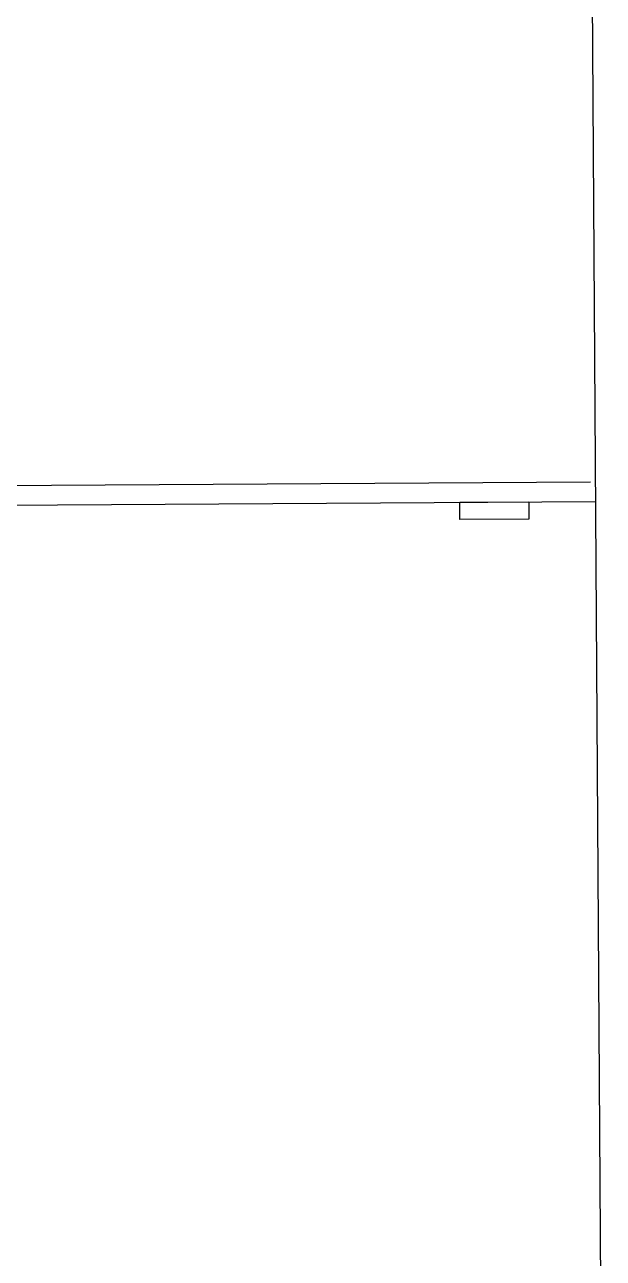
# Model space of a CAD drawing. Header units: feet. Extents: x 919634 to 928945, y 707022 to 708026.
# Drawn here: x 920904.28 to 920914.06, y 707526.58 to 707547.43 of the extents above; entities that cross this region are included whole.
import ezdxf

# ---------------------------------------------------------------- set-up
doc = ezdxf.new("R2010")
doc.units = ezdxf.units.FT
doc.header["$LTSCALE"] = 20
doc.header["$MEASUREMENT"] = 0
doc.layers.add('-u-site-xref', color=7, linetype='Continuous')
doc.layers.add('Site Plan$0$-u-site-bldg_interior', color=252, linetype='Continuous')
doc.layers.get('-u-site-xref').off()

# ---------------------------------------------------------------- blocks, each defined once
blk = doc.blocks.new('Site Plan')
at = {"layer": 'Site Plan$0$-u-site-bldg_interior'}
for p, q in [((920914.0569700568, 707519.3726588798, 7.807863262514746e-08), (920913.6739479214, 707578.288080504, 7.807863262514746e-08)), ((920900.6750613733, 707539.6194231751, 7.807863262514746e-08), (920913.8414497984, 707539.7050207669, 7.807863262514746e-08)), ((920903.927159721, 707539.3072254052, 7.807863262514746e-08), (920913.9269483984, 707539.3722362345, 7.807863262514746e-08))]:
    blk.add_line(p, q, dxfattribs=at)
at = {"layer": 'Site Plan$0$-u-site-bldg_interior', "elevation": 7.807863672923385e-08}
blk.add_lwpolyline([(920911.6312809007, 707539.0656387641), (920911.6293847515, 707539.3572992671), (920912.7960267639, 707539.3648838638), (920912.797922913, 707539.0732233608)], close=True, dxfattribs=at)

msp = doc.modelspace()

# ---------------------------------------------------------------- block references
at = {"layer": '-u-site-xref'}
msp.add_blockref('Site Plan', (0, 0), dxfattribs=at)

doc.saveas('drawing.dxf')
